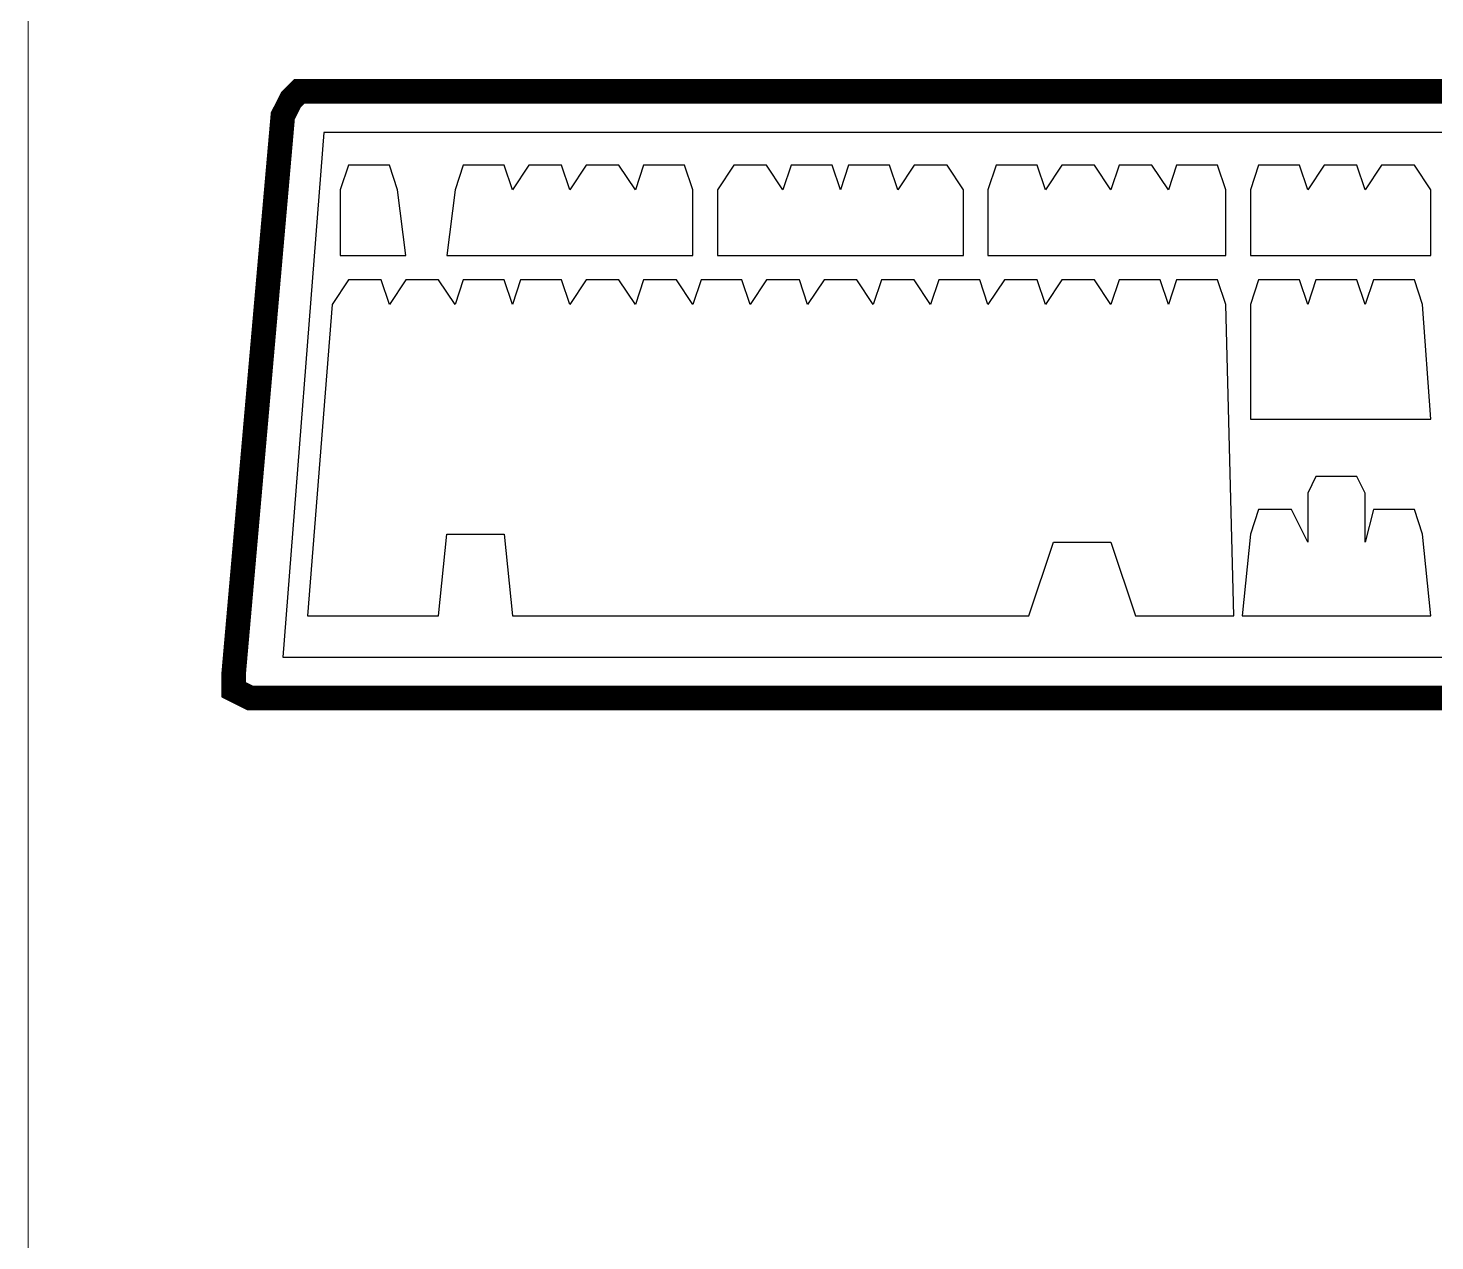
# Paper-space layout 'Sample Network Drawing - A1 Sheet' of a CAD drawing. Extents: x 49 to 806, y 22 to 564.
# Drawn here: x 399.82 to 417.05, y 460.75 to 475.62 of the extents above; entities that cross this region are included whole.
import ezdxf

# ---------------------------------------------------------------- set-up
doc = ezdxf.new("R2010")
doc.units = 0
doc.layers.add('N-ANNO-TEXT-EXST', color=252, linetype='Continuous', lineweight=18)
doc.layers.add('N-EQPM-EXST', color=252, linetype='Continuous', lineweight=25)

psp = doc.layouts.new('Sample Network Drawing - A1 Sheet')

# ---------------------------------------------------------------- linework, layer by layer
at = {"layer": 'N-ANNO-TEXT-EXST'}
psp.add_line((399.819, 477.715), (399.819, 452.868), dxfattribs=at)
at = {"layer": 'N-EQPM-EXST', "ltscale": 3, "const_width": 0.301}
psp.add_lwpolyline([(420.42, 474.841), (403.14, 474.841), (403.04, 474.741), (402.939, 474.54), (402.337, 467.708), (402.337, 467.508), (402.537, 467.407), (421.022, 467.407), (421.223, 467.508), (421.223, 467.708), (420.621, 474.54), (420.52, 474.741), (420.42, 474.841), (420.42, 474.841)], dxfattribs=at)
at = {"layer": 'N-EQPM-EXST', "ltscale": 3}
for points in [[(402.939, 467.909), (420.621, 467.909), (420.118, 474.339), (403.442, 474.339), (402.939, 467.909), (402.939, 467.909)], [(404.446, 472.832), (404.346, 473.636), (404.346, 473.636), (404.245, 473.937), (403.743, 473.937), (403.643, 473.636), (403.643, 472.832), (404.446, 472.832), (404.446, 472.832)], [(407.259, 473.636), (407.058, 473.937), (406.656, 473.937), (406.455, 473.636), (406.355, 473.937), (405.953, 473.937), (405.752, 473.636), (405.652, 473.937), (405.149, 473.937), (405.049, 473.636), (404.949, 472.832), (407.962, 472.832), (407.962, 473.636), (407.862, 473.937), (407.36, 473.937), (407.259, 473.636), (407.259, 473.636)], [(410.474, 473.636), (410.373, 473.937), (409.871, 473.937), (409.771, 473.636), (409.67, 473.937), (409.168, 473.937), (409.067, 473.636), (408.867, 473.937), (408.465, 473.937), (408.264, 473.636), (408.264, 472.832), (411.278, 472.832), (411.278, 473.636), (411.077, 473.937), (410.675, 473.937), (410.474, 473.636), (410.474, 473.636)], [(413.789, 473.636), (413.588, 473.937), (413.186, 473.937), (413.086, 473.636), (412.885, 473.937), (412.483, 473.937), (412.282, 473.636), (412.182, 473.937), (411.679, 473.937), (411.579, 473.636), (411.579, 472.832), (414.492, 472.832), (414.492, 473.636), (414.392, 473.937), (413.89, 473.937), (413.789, 473.636), (413.789, 473.636)], [(417.004, 473.636), (416.803, 473.937), (416.401, 473.937), (416.2, 473.636), (416.1, 473.937), (415.698, 473.937), (415.497, 473.636), (415.397, 473.937), (414.894, 473.937), (414.794, 473.636), (414.794, 472.832), (417.004, 472.832), (417.004, 473.636), (417.004, 473.636)], [(403.542, 472.229), (403.241, 468.412), (404.848, 468.412), (404.949, 469.416), (405.652, 469.416), (405.752, 468.412), (412.081, 468.412), (412.383, 469.316), (413.086, 469.316), (413.387, 468.412), (414.593, 468.412), (414.492, 472.229), (414.392, 472.531), (413.89, 472.531), (413.789, 472.229), (413.689, 472.531), (413.186, 472.531), (413.086, 472.229), (412.885, 472.531), (412.483, 472.531), (412.282, 472.229), (412.182, 472.531), (411.78, 472.531), (411.579, 472.229), (411.479, 472.531), (410.976, 472.531), (410.876, 472.229), (410.675, 472.531), (410.273, 472.531), (410.173, 472.229), (409.972, 472.531), (409.57, 472.531), (409.369, 472.229), (409.268, 472.531), (408.867, 472.531), (408.666, 472.229), (408.565, 472.531), (408.063, 472.531), (407.962, 472.229), (407.761, 472.531), (407.36, 472.531), (407.259, 472.229), (407.058, 472.531), (406.656, 472.531), (406.455, 472.229), (406.355, 472.531), (405.853, 472.531), (405.752, 472.229), (405.652, 472.531), (405.149, 472.531), (405.049, 472.229), (404.848, 472.531), (404.446, 472.531), (404.245, 472.229), (404.145, 472.531), (403.743, 472.531), (403.542, 472.229), (403.542, 472.229)], [(416.903, 472.229), (416.803, 472.531), (416.301, 472.531), (416.2, 472.229), (416.1, 472.531), (415.597, 472.531), (415.497, 472.229), (415.397, 472.531), (414.894, 472.531), (414.794, 472.229), (414.794, 470.823), (417.004, 470.823), (416.903, 472.229), (416.903, 472.229)], [(416.903, 469.416), (416.803, 469.718), (416.301, 469.718), (416.2, 469.316), (416.2, 469.919), (416.1, 470.12), (415.597, 470.12), (415.497, 469.919), (415.497, 469.316), (415.296, 469.718), (414.894, 469.718), (414.794, 469.416), (414.693, 468.412), (417.004, 468.412), (416.903, 469.416), (416.903, 469.416)]]:
    psp.add_lwpolyline(points, dxfattribs=at)

doc.saveas('drawing.dxf')
